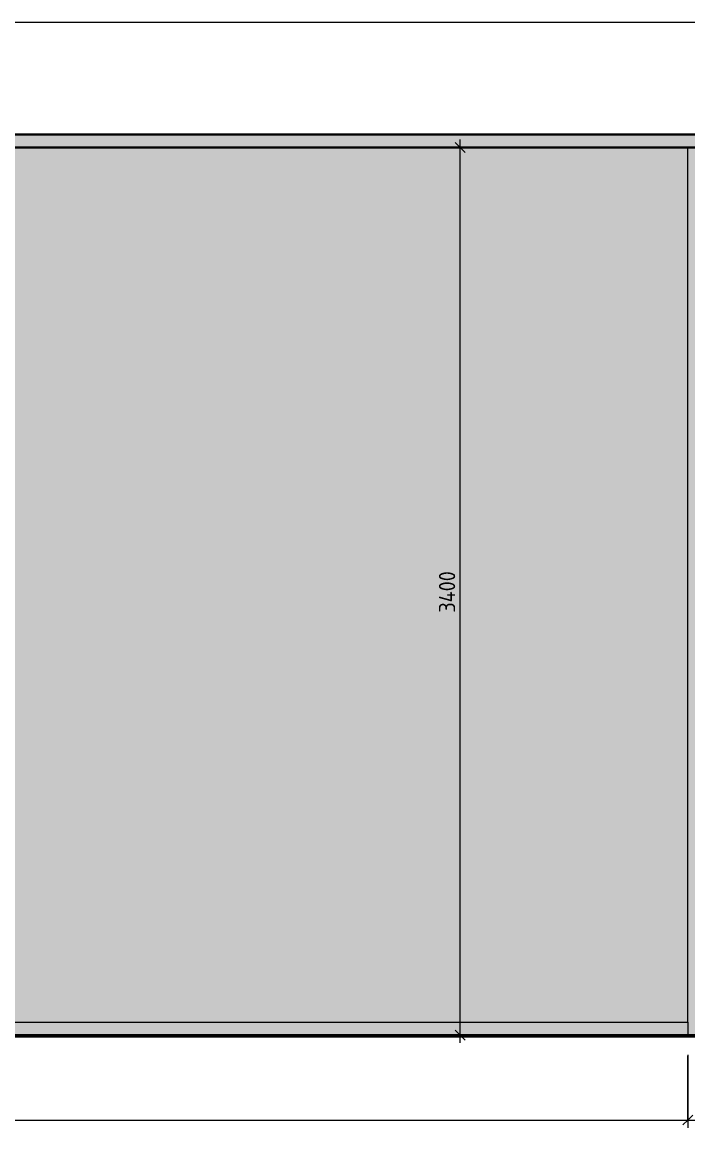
# Model space of a CAD drawing. Header units: millimetres. Extents: x 36646 to 169412, y -1987 to 12080.
# Drawn here: x 141392 to 143942, y 3845 to 8080 of the extents above; entities that cross this region are included whole.
import ezdxf

# ---------------------------------------------------------------- set-up
doc = ezdxf.new("R2010")
doc.units = ezdxf.units.MM
for name, color, linetype, lineweight in [('A-ANNO-DIMS', 7, 'Continuous', 9), ('A-ANNO-DIMS-25', 7, 'Continuous', 9), ('A-FLOR', 7, 'Continuous', 9), ('A-GENM', 7, 'Continuous', 9), ('A-GLAZ-CWMG', 7, 'Continuous', 9), ('A-WALL-PATT', 7, 'Continuous', 9), ('I-WALL', 7, 'Continuous', 9)]:
    doc.layers.add(name, color=color, linetype=linetype, lineweight=lineweight)
for name, color, linetype, lineweight, true_color in [('A-CLNG-1', 7, 'Continuous', 9, 0x787878), ('A-CLNG-FNSH-1', 7, 'Continuous', 30, 0x3c3c3c), ('A-FLOR-FNSH-1', 7, 'Continuous', 30, 0x3c3c3c)]:
    doc.layers.add(name, color=color, linetype=linetype, lineweight=lineweight, true_color=true_color)
doc.styles.add('ISOCPEUR_1', font='isocpeur.ttf', dxfattribs={"width": 0.9, "height": 62.5})
doc.dimstyles.new('ISO-2_5_0_9К_БОЛЬШОЙ_2', dxfattribs={"dimscale": 304.8, "dimtxt": 62.248823, "dimasz": 0.123031, "dimexe": 0.098425, "dimexo": 0.246063, "dimgap": 0, "dimtad": 1, "dimdec": 0, "dimrnd": 10, "dimzin": 0, "dimdsep": 46, "dimtxsty": 'ISOCPEUR_1', "dimblk1": 'OBLIQUE', "dimblk2": 'OBLIQUE', "dimsah": 1, "dimcen": 0.09, "dimdle": 0.098425, "dimazin": 0, "dimtfac": 1, "dimtdec": 4, "dimtix": 1, "dimtmove": 0, "dimatfit": 3, "dimfxl": 1, "dimtvp": 1, "dimtolj": 1, "dimtzin": 0, "dimarcsym": 2})

# ---------------------------------------------------------------- blocks, each defined once
blk = doc.blocks.new('Плинтус - Плинтус темный _ст_школа_-33089344-Развертка 2_30-4')
at = {"layer": 'A-GENM'}
blk.add_hatch(color=256, dxfattribs=at).paths.add_polyline_path([(-59931, 4200), (-59931, 4250), (-65955, 4250), (-65955, 4200), (-59944.4, 4200)])
for p, q in [((-65955, 4250), (-59931, 4250)), ((-65955, 4200), (-65955, 4250)), ((-59931, 4250), (-59931, 4200))]:
    blk.add_line(p, q, dxfattribs=at)
blk = doc.blocks.new('Прямоугольный импост - 50 x 70 мм-31700031-Развертка 2_30-4')
at = {"layer": 'A-GLAZ-CWMG'}
blk.add_hatch(color=256, dxfattribs=at).paths.add_polyline_path([(-42061, 4200), (-41991, 4200), (-41991, 6300), (-42061, 6300), (-42061, 4250)])
blk.add_line((-41991, 6300), (-41991, 4200), dxfattribs=at)
blk = doc.blocks.new('Прямоугольный импост - 50 x 70 мм-32257329-Развертка 2_30-4')
at = {"layer": 'A-GLAZ-CWMG'}
blk.add_hatch(color=256, dxfattribs=at).paths.add_polyline_path([(-41991, 6300), (-41991, 7600), (-42061, 7600), (-42061, 6300)])
blk.add_line((-41991, 7600), (-41991, 6300), dxfattribs=at)
blk = doc.blocks.new('DIMBLOCK84-Развертка 2_30-4')
at = {"layer": 'A-ANNO-DIMS-25'}
for p, q in [((137918.4, 4125), (137918.4, 3844.6)), ((137918.4, 3874.6), (137918.4, 4120)), ((143942.4, 4125), (143942.4, 3844.6)), ((143942.4, 3874.6), (143942.4, 4120)), ((137918.4, 3874.6), (143942.4, 3874.6))]:
    blk.add_line(p, q, dxfattribs=at)
at = {"layer": 'A-ANNO-DIMS-25', "lineweight": 20}
for p, q in [((137918.4, 3874.6), (137899.7, 3855.9)), ((137918.4, 3874.6), (137937.2, 3893.4)), ((143942.4, 3874.6), (143923.7, 3855.9)), ((143942.4, 3874.6), (143961.2, 3893.4))]:
    blk.add_line(p, q, dxfattribs=at)
at = {"layer": 'A-ANNO-DIMS-25', "color": 0, "insert": (140851.4, 3956.3), "char_height": 62.5, "width": 189.619, "attachment_point": 1, "line_spacing_factor": 1.149209, "style": 'ISOCPEUR_1'}
blk.add_mtext('6020', dxfattribs=at)
blk = doc.blocks.new('_Oblique')
at = {"color": 0, "linetype": 'ByBlock', "lineweight": -2}
blk.add_line((-0.5, -0.5), (0.5, 0.5), dxfattribs=at)
blk = doc.blocks.new('DIMBLOCK85-Развертка 2_30-4')
at = {"layer": 'A-ANNO-DIMS-25'}
for p, q in [((143942.4, 4125), (143942.4, 3844.6)), ((143942.4, 3874.6), (143942.4, 4120)), ((145042.4, 4125), (145042.4, 3844.6)), ((145042.4, 3874.6), (145042.4, 4120)), ((143942.4, 3874.6), (145042.4, 3874.6))]:
    blk.add_line(p, q, dxfattribs=at)
at = {"layer": 'A-ANNO-DIMS-25', "lineweight": 20}
for p, q in [((143942.4, 3874.6), (143923.7, 3855.9)), ((143942.4, 3874.6), (143961.2, 3893.4)), ((145042.4, 3874.6), (145023.7, 3855.9)), ((145042.4, 3874.6), (145061.2, 3893.4))]:
    blk.add_line(p, q, dxfattribs=at)
at = {"layer": 'A-ANNO-DIMS-25', "color": 0, "insert": (144424.2, 3956.3), "char_height": 62.5, "width": 163.762, "attachment_point": 1, "line_spacing_factor": 1.149209, "style": 'ISOCPEUR_1'}
blk.add_mtext('1100', dxfattribs=at)
blk = doc.blocks.new('DIMBLOCK123-Развертка 2_30-4')
at = {"layer": 'A-ANNO-DIMS-25'}
for p, q in [((143070.3, 4170), (143070.3, 7630)), ((143118.7, 7600), (143040.3, 7600)), ((143070.3, 7600), (143118.7, 7600)), ((143118.7, 4200), (143040.3, 4200)), ((143070.3, 4200), (143118.7, 4200))]:
    blk.add_line(p, q, dxfattribs=at)
at = {"layer": 'A-ANNO-DIMS-25', "lineweight": 20}
for p, q in [((143070.3, 7600), (143051.5, 7618.8)), ((143070.3, 7600), (143089, 7581.2)), ((143070.3, 4200), (143051.5, 4218.7)), ((143070.3, 4200), (143089, 4181.2))]:
    blk.add_line(p, q, dxfattribs=at)
at = {"layer": 'A-ANNO-DIMS-25', "color": 0, "insert": (142988.6, 5818), "char_height": 62.5, "width": 196.802, "attachment_point": 1, "rotation": 90, "line_spacing_factor": 1.149209, "style": 'ISOCPEUR_1'}
blk.add_mtext('3400', dxfattribs=at)

msp = doc.modelspace()

# ---------------------------------------------------------------- hatches: boundary and pattern name
at = {"layer": 'A-CLNG-1'}
msp.add_hatch(color=256, dxfattribs=at).paths.add_polyline_path([(144467.27, 7600), (165112.4439, 7600), (165112.4439, 7650), (128414.4438, 7650), (128414.4438, 7600), (143942.4438, 7600)])
at = {"layer": 'A-WALL-PATT'}
h = msp.add_hatch(color=256, dxfattribs=at)
h.paths.add_polyline_path([(143606.172, 4250), (143942.4438, 4250), (143942.4438, 7600), (129144.4438, 7600), (129144.4438, 4250), (130168.4438, 4250), (130168.4438, 6300), (131568.4438, 6300), (131568.4438, 4250), (131793.4438, 4250), (131793.4438, 6613.0617), (134264.1652, 7512.3307), (137595.2429, 6662.07), (139761.2213, 7450.4216), (141113.4438, 6930), (141113.4438, 4300), (141063.4438, 4300), (141063.4438, 6893.0019), (139762.6015, 7397.7151), (137674.6946, 6637.7791), (138593.4438, 6356.8893), (138593.4438, 4250), (143534.4138, 4250)])
h.paths.add_polyline_path([(165112.4439, 4250), (165112.4439, 7600), (164312.4439, 7600), (164312.4439, 4250), (165101.6645, 4250)])
h.paths.add_polyline_path([(161689.23, 4250), (161812.4439, 4250), (161812.4439, 7600), (155443.4437, 7600), (155443.4437, 4250), (161545.7137, 4250)])
h.paths.add_polyline_path([(152934.7337, 4250), (152943.4437, 4250), (152943.4437, 7600), (146442.4438, 7600), (146442.4438, 4250), (152875.7164, 4250)])
h.paths.add_polyline_path([(139763.4438, 6400), (139763.4438, 6800), (140963.4438, 6800), (140963.4438, 6400), (139874.7473, 6400)])
h.paths.add_polyline_path([(149963.4438, 6400), (148763.4438, 6400), (148763.4438, 6800), (149963.4438, 6800)])
h.paths.add_polyline_path([(158244.838, 6400), (157763.4437, 6400), (157763.4437, 6800), (158963.4437, 6800), (158963.4437, 6400)])

# ---------------------------------------------------------------- linework, layer by layer
at = {"layer": 'A-CLNG-FNSH-1'}
for p, q in [((165112.4439, 7650), (128414.4438, 7650)), ((128414.4438, 7600), (165112.4439, 7600))]:
    msp.add_line(p, q, dxfattribs=at)
at = {"layer": 'A-FLOR'}
msp.add_line((128393.4406, 8080), (165133.4439, 8080), dxfattribs=at)
at = {"layer": 'A-FLOR-FNSH-1'}
for p, q in [((145077.4438, 4200), (128393.4438, 4200)), ((128393.4438, 4195), (165133.622, 4195))]:
    msp.add_line(p, q, dxfattribs=at)
at = {"layer": 'I-WALL'}
msp.add_line((143942.4438, 4250), (143942.4438, 7600), dxfattribs=at)

# ---------------------------------------------------------------- block references
at = {"layer": 'A-GENM'}
msp.add_blockref('Плинтус - Плинтус темный _ст_школа_-33089344-Развертка 2_30-4', (203873.4438, 0), dxfattribs=at)
at = {"layer": 'A-GLAZ-CWMG'}
for name in ['Прямоугольный импост - 50 x 70 мм-32257329-Развертка 2_30-4', 'Прямоугольный импост - 50 x 70 мм-31700031-Развертка 2_30-4']:
    msp.add_blockref(name, (186003.4437, 0), dxfattribs=at)

# ---------------------------------------------------------------- dimensions: what is measured, and where the dimension line sits
at = {"layer": 'A-ANNO-DIMS'}
dim = msp.add_linear_dim(base=(143070.2622, 7600), p1=(143043.7457, 4200), p2=(143043.7457, 7600), angle=90, dimstyle='ISO-2_5_0_9К_БОЛЬШОЙ_2', override={"dimpost": '<>', "dimfxl": 3400}, dxfattribs=at)
dim.commit()
dim.dimension.update_dxf_attribs({"geometry": 'DIMBLOCK123-Развертка 2_30-4', "text_midpoint": (143039.0122, 5900)})
for base, p1, p2, override, picture, middle in [((143942.4438, 3874.6321), (137918.4438, 4200), (143942.4438, 4200), {"dimpost": '<>', "dimfxl": 6024}, 'DIMBLOCK84-Развертка 2_30-4', (140930.4438, 3905.8821)), ((145042.4438, 3874.6321), (143942.4438, 4200), (145042.4438, 4200), {"dimpost": '<>', "dimfxl": 1100}, 'DIMBLOCK85-Развертка 2_30-4', (144492.4438, 3905.8821))]:
    dim = msp.add_linear_dim(base=base, p1=p1, p2=p2, dimstyle='ISO-2_5_0_9К_БОЛЬШОЙ_2', override=override, dxfattribs=at)
    dim.commit()
    dim.dimension.update_dxf_attribs({"geometry": picture, "text_midpoint": middle})

doc.saveas('drawing.dxf')
